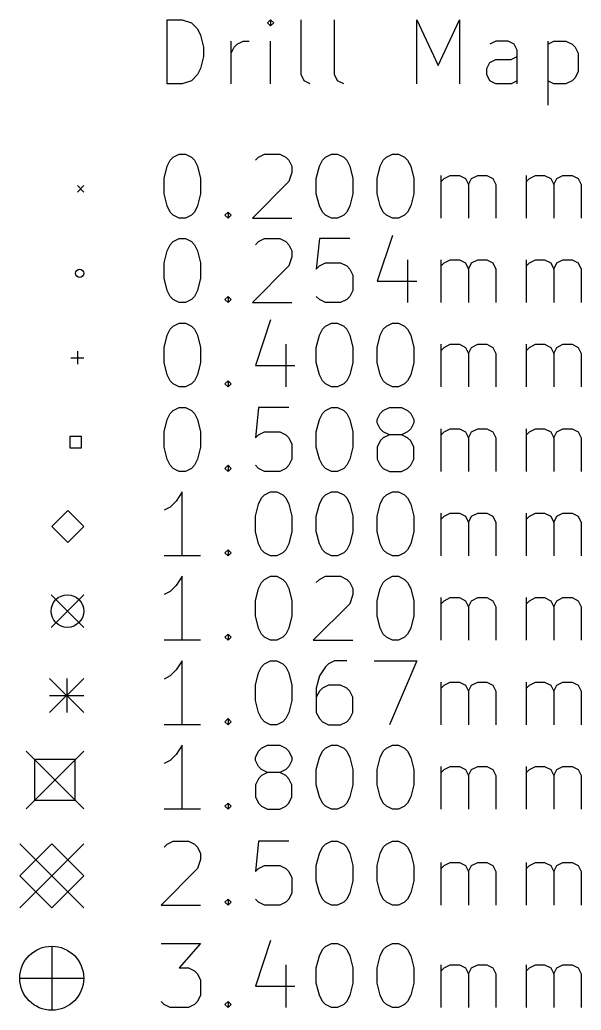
# Model space of a CAD drawing. Extents: x 2.28 to 5.04, y -6.29 to -2.72.
# Drawn here: x 2.281 to 2.973, y -6.265 to -5.046 of the extents above; entities that cross this region are included whole.
import ezdxf

# ---------------------------------------------------------------- set-up
doc = ezdxf.new("R2010")
doc.units = 0
doc.header["$MEASUREMENT"] = 0
doc.layers.add('BLACK', color=7, linetype='CONTINUOUS')

msp = doc.modelspace()

# ---------------------------------------------------------------- linework, layer by layer
at = {"layer": 'BLACK', "linetype": 'CONTINUOUS'}
for p, q in [((2.4629, -5.1246), (2.4629, -5.04586)), ((2.4629, -5.04586), (2.48165, -5.04586)), ((2.48165, -5.04586), (2.4929, -5.04961)), ((2.59039, -5.04586), (2.58664, -5.04961)), ((2.59414, -5.04961), (2.59039, -5.04586)), ((2.59039, -5.04586), (2.59039, -5.05336)), ((2.62788, -5.11335), (2.62788, -5.04586)), ((2.66913, -5.11335), (2.66913, -5.04586)), ((2.77037, -5.1246), (2.77037, -5.04586)), ((2.77037, -5.04586), (2.79661, -5.1021)), ((2.79661, -5.1021), (2.82286, -5.04586)), ((2.82286, -5.04586), (2.82286, -5.1246)), ((2.4929, -5.04961), (2.5004, -5.05711)), ((2.5004, -5.05711), (2.50415, -5.06461)), ((2.58664, -5.04961), (2.59039, -5.05336)), ((2.59039, -5.05336), (2.59414, -5.04961)), ((2.50415, -5.06461), (2.5079, -5.07961)), ((2.5079, -5.07961), (2.5079, -5.09085)), ((2.54164, -5.1246), (2.54164, -5.07211)), ((2.54164, -5.0871), (2.54539, -5.07961)), ((2.54539, -5.07961), (2.54914, -5.07586)), ((2.54914, -5.07586), (2.55664, -5.07211)), ((2.55664, -5.07211), (2.56414, -5.07211)), ((2.59039, -5.1246), (2.59039, -5.07211)), ((2.86785, -5.07211), (2.86035, -5.07586)), ((2.88285, -5.07211), (2.86785, -5.07211)), ((2.89035, -5.07586), (2.88285, -5.07211)), ((2.8941, -5.08336), (2.89035, -5.07586)), ((2.8941, -5.1246), (2.8941, -5.08336)), ((2.9316, -5.07211), (2.9316, -5.15085)), ((2.9316, -5.07586), (2.93909, -5.07211)), ((2.93909, -5.07211), (2.95409, -5.07211)), ((2.95409, -5.07211), (2.96159, -5.07586)), ((2.96159, -5.07586), (2.96534, -5.07961)), ((2.96534, -5.07961), (2.96909, -5.0871)), ((2.5079, -5.09085), (2.50415, -5.10585)), ((2.86035, -5.09835), (2.86785, -5.0946)), ((2.86785, -5.0946), (2.8866, -5.0946)), ((2.8866, -5.0946), (2.8941, -5.09085)), ((2.96909, -5.0871), (2.96909, -5.1096)), ((2.50415, -5.10585), (2.5004, -5.11335)), ((2.85661, -5.10585), (2.86035, -5.09835)), ((2.85661, -5.11335), (2.85661, -5.10585)), ((2.5004, -5.11335), (2.4929, -5.12085)), ((2.63163, -5.12085), (2.62788, -5.11335)), ((2.67288, -5.12085), (2.66913, -5.11335)), ((2.86035, -5.12085), (2.85661, -5.11335)), ((2.96534, -5.1171), (2.96159, -5.12085)), ((2.96909, -5.1096), (2.96534, -5.1171)), ((2.48165, -5.1246), (2.4629, -5.1246)), ((2.4929, -5.12085), (2.48165, -5.1246)), ((2.63913, -5.1246), (2.63163, -5.12085)), ((2.68038, -5.1246), (2.67288, -5.12085)), ((2.86785, -5.1246), (2.86035, -5.12085)), ((2.8866, -5.1246), (2.86785, -5.1246)), ((2.8941, -5.12085), (2.8866, -5.1246)), ((2.93909, -5.1246), (2.9316, -5.12085)), ((2.95409, -5.1246), (2.93909, -5.1246)), ((2.96159, -5.12085), (2.95409, -5.1246)), ((2.46665, -5.21871), (2.4704, -5.21496)), ((2.4704, -5.21496), (2.4779, -5.21121)), ((2.4779, -5.21121), (2.4854, -5.21121)), ((2.4854, -5.21121), (2.4929, -5.21496)), ((2.4929, -5.21496), (2.49665, -5.21871)), ((2.57164, -5.21871), (2.57539, -5.21496)), ((2.57539, -5.21496), (2.58289, -5.21121)), ((2.58289, -5.21121), (2.60164, -5.21121)), ((2.60164, -5.21121), (2.60914, -5.21496)), ((2.60914, -5.21496), (2.61289, -5.21871)), ((2.65413, -5.21871), (2.65788, -5.21496)), ((2.65788, -5.21496), (2.66538, -5.21121)), ((2.66538, -5.21121), (2.67288, -5.21121)), ((2.67288, -5.21121), (2.68038, -5.21496)), ((2.68038, -5.21496), (2.68413, -5.21871)), ((2.72912, -5.21871), (2.73287, -5.21496)), ((2.73287, -5.21496), (2.74037, -5.21121)), ((2.74037, -5.21121), (2.74787, -5.21121)), ((2.74787, -5.21121), (2.75537, -5.21496)), ((2.75537, -5.21496), (2.75912, -5.21871)), ((2.45915, -5.24121), (2.4629, -5.22621)), ((2.4629, -5.22621), (2.46665, -5.21871)), ((2.49665, -5.21871), (2.5004, -5.22621)), ((2.5004, -5.22621), (2.50415, -5.24121)), ((2.61289, -5.21871), (2.61664, -5.22621)), ((2.61664, -5.22621), (2.61664, -5.23371)), ((2.64663, -5.24121), (2.65038, -5.22621)), ((2.65038, -5.22621), (2.65413, -5.21871)), ((2.68413, -5.21871), (2.68788, -5.22621)), ((2.68788, -5.22621), (2.69163, -5.24121)), ((2.72162, -5.24121), (2.72537, -5.22621)), ((2.72537, -5.22621), (2.72912, -5.21871)), ((2.75912, -5.21871), (2.76287, -5.22621)), ((2.76287, -5.22621), (2.76662, -5.24121)), ((2.45915, -5.25996), (2.45915, -5.24121)), ((2.50415, -5.24121), (2.50415, -5.25996)), ((2.61664, -5.23371), (2.61289, -5.24496)), ((2.64663, -5.25996), (2.64663, -5.24121)), ((2.69163, -5.24121), (2.69163, -5.25996)), ((2.72162, -5.25996), (2.72162, -5.24121)), ((2.76662, -5.24121), (2.76662, -5.25996)), ((2.80036, -5.28995), (2.80036, -5.23746)), ((2.80036, -5.24496), (2.80411, -5.24121)), ((2.80411, -5.24121), (2.81161, -5.23746)), ((2.81161, -5.23746), (2.82286, -5.23746)), ((2.82286, -5.23746), (2.83036, -5.24121)), ((2.83036, -5.24121), (2.83411, -5.24871)), ((2.83411, -5.24871), (2.83786, -5.24121)), ((2.83786, -5.24121), (2.84536, -5.23746)), ((2.84536, -5.23746), (2.85661, -5.23746)), ((2.85661, -5.23746), (2.8641, -5.24121)), ((2.8641, -5.24121), (2.86785, -5.24871)), ((2.90535, -5.28995), (2.90535, -5.23746)), ((2.90535, -5.24496), (2.9091, -5.24121)), ((2.9091, -5.24121), (2.9166, -5.23746)), ((2.9166, -5.23746), (2.92785, -5.23746)), ((2.92785, -5.23746), (2.93535, -5.24121)), ((2.93535, -5.24121), (2.93909, -5.24871)), ((2.93909, -5.24871), (2.94284, -5.24121)), ((2.94284, -5.24121), (2.95034, -5.23746)), ((2.95034, -5.23746), (2.96159, -5.23746)), ((2.96159, -5.23746), (2.96909, -5.24121)), ((2.96909, -5.24121), (2.97284, -5.24871)), ((2.35236, -5.25), (2.36024, -5.25787)), ((2.36024, -5.25), (2.35236, -5.25787)), ((2.61289, -5.24496), (2.56789, -5.28995)), ((2.83411, -5.24871), (2.83411, -5.28995)), ((2.86785, -5.24871), (2.86785, -5.28995)), ((2.93909, -5.24871), (2.93909, -5.28995)), ((2.97284, -5.24871), (2.97284, -5.28995)), ((2.4629, -5.27496), (2.45915, -5.25996)), ((2.50415, -5.25996), (2.5004, -5.27496)), ((2.65038, -5.27496), (2.64663, -5.25996)), ((2.69163, -5.25996), (2.68788, -5.27496)), ((2.72537, -5.27496), (2.72162, -5.25996)), ((2.76662, -5.25996), (2.76287, -5.27496)), ((2.46665, -5.28246), (2.4629, -5.27496)), ((2.5004, -5.27496), (2.49665, -5.28246)), ((2.65413, -5.28246), (2.65038, -5.27496)), ((2.68788, -5.27496), (2.68413, -5.28246)), ((2.72912, -5.28246), (2.72537, -5.27496)), ((2.76287, -5.27496), (2.75912, -5.28246)), ((2.4704, -5.2862), (2.46665, -5.28246)), ((2.4779, -5.28995), (2.4704, -5.2862)), ((2.4854, -5.28995), (2.4779, -5.28995)), ((2.4929, -5.2862), (2.4854, -5.28995)), ((2.49665, -5.28246), (2.4929, -5.2862)), ((2.53415, -5.2862), (2.53789, -5.28246)), ((2.53789, -5.28995), (2.53415, -5.2862)), ((2.53789, -5.28246), (2.54164, -5.2862)), ((2.53789, -5.28246), (2.53789, -5.28995)), ((2.54164, -5.2862), (2.53789, -5.28995)), ((2.56789, -5.28995), (2.61664, -5.28995)), ((2.65788, -5.2862), (2.65413, -5.28246)), ((2.66538, -5.28995), (2.65788, -5.2862)), ((2.67288, -5.28995), (2.66538, -5.28995)), ((2.68038, -5.2862), (2.67288, -5.28995)), ((2.68413, -5.28246), (2.68038, -5.2862)), ((2.73287, -5.2862), (2.72912, -5.28246)), ((2.74037, -5.28995), (2.73287, -5.2862)), ((2.74787, -5.28995), (2.74037, -5.28995)), ((2.75537, -5.2862), (2.74787, -5.28995)), ((2.75912, -5.28246), (2.75537, -5.2862)), ((2.4704, -5.3189), (2.4779, -5.31515)), ((2.4779, -5.31515), (2.4854, -5.31515)), ((2.4854, -5.31515), (2.4929, -5.3189)), ((2.57539, -5.3189), (2.58289, -5.31515)), ((2.58289, -5.31515), (2.60164, -5.31515)), ((2.60164, -5.31515), (2.60914, -5.3189)), ((2.65038, -5.31515), (2.64663, -5.35265)), ((2.68788, -5.31515), (2.65038, -5.31515)), ((2.74037, -5.3114), (2.72162, -5.36764)), ((2.4629, -5.33015), (2.46665, -5.32265)), ((2.46665, -5.32265), (2.4704, -5.3189)), ((2.4929, -5.3189), (2.49665, -5.32265)), ((2.49665, -5.32265), (2.5004, -5.33015)), ((2.57164, -5.32265), (2.57539, -5.3189)), ((2.60914, -5.3189), (2.61289, -5.32265)), ((2.61289, -5.32265), (2.61664, -5.33015)), ((2.45915, -5.34515), (2.4629, -5.33015)), ((2.5004, -5.33015), (2.50415, -5.34515)), ((2.61664, -5.33765), (2.61289, -5.3489)), ((2.61664, -5.33015), (2.61664, -5.33765)), ((2.45915, -5.3639), (2.45915, -5.34515)), ((2.50415, -5.34515), (2.50415, -5.3639)), ((2.61289, -5.3489), (2.56789, -5.39389)), ((2.64663, -5.35265), (2.65038, -5.3489)), ((2.65038, -5.3489), (2.65788, -5.34515)), ((2.65788, -5.34515), (2.67663, -5.34515)), ((2.67663, -5.34515), (2.68413, -5.3489)), ((2.68413, -5.3489), (2.68788, -5.35265)), ((2.75912, -5.3414), (2.75912, -5.39389)), ((2.80036, -5.39389), (2.80036, -5.3414)), ((2.80036, -5.3489), (2.80411, -5.34515)), ((2.80411, -5.34515), (2.81161, -5.3414)), ((2.81161, -5.3414), (2.82286, -5.3414)), ((2.82286, -5.3414), (2.83036, -5.34515)), ((2.83036, -5.34515), (2.83411, -5.35265)), ((2.83411, -5.35265), (2.83786, -5.34515)), ((2.83786, -5.34515), (2.84536, -5.3414)), ((2.84536, -5.3414), (2.85661, -5.3414)), ((2.85661, -5.3414), (2.8641, -5.34515)), ((2.8641, -5.34515), (2.86785, -5.35265)), ((2.90535, -5.39389), (2.90535, -5.3414)), ((2.90535, -5.3489), (2.9091, -5.34515)), ((2.9091, -5.34515), (2.9166, -5.3414)), ((2.9166, -5.3414), (2.92785, -5.3414)), ((2.92785, -5.3414), (2.93535, -5.34515)), ((2.93535, -5.34515), (2.93909, -5.35265)), ((2.93909, -5.35265), (2.94284, -5.34515)), ((2.94284, -5.34515), (2.95034, -5.3414)), ((2.95034, -5.3414), (2.96159, -5.3414)), ((2.96159, -5.3414), (2.96909, -5.34515)), ((2.96909, -5.34515), (2.97284, -5.35265)), ((2.4629, -5.37889), (2.45915, -5.3639)), ((2.50415, -5.3639), (2.5004, -5.37889)), ((2.68788, -5.35265), (2.69163, -5.36015)), ((2.69163, -5.36015), (2.69163, -5.37889)), ((2.83411, -5.35265), (2.83411, -5.39389)), ((2.86785, -5.35265), (2.86785, -5.39389)), ((2.93909, -5.35265), (2.93909, -5.39389)), ((2.97284, -5.35265), (2.97284, -5.39389)), ((2.72162, -5.36764), (2.77037, -5.36764)), ((2.46665, -5.38639), (2.4629, -5.37889)), ((2.4704, -5.39014), (2.46665, -5.38639)), ((2.49665, -5.38639), (2.4929, -5.39014)), ((2.5004, -5.37889), (2.49665, -5.38639)), ((2.53415, -5.39014), (2.53789, -5.38639)), ((2.53789, -5.38639), (2.54164, -5.39014)), ((2.53789, -5.38639), (2.53789, -5.39389)), ((2.65038, -5.39014), (2.64663, -5.38639)), ((2.68788, -5.38639), (2.68413, -5.39014)), ((2.69163, -5.37889), (2.68788, -5.38639)), ((2.4779, -5.39389), (2.4704, -5.39014)), ((2.4854, -5.39389), (2.4779, -5.39389)), ((2.4929, -5.39014), (2.4854, -5.39389)), ((2.53789, -5.39389), (2.53415, -5.39014)), ((2.54164, -5.39014), (2.53789, -5.39389)), ((2.56789, -5.39389), (2.61664, -5.39389)), ((2.65788, -5.39389), (2.65038, -5.39014)), ((2.67663, -5.39389), (2.65788, -5.39389)), ((2.68413, -5.39014), (2.67663, -5.39389)), ((2.46665, -5.42659), (2.4704, -5.42284)), ((2.4704, -5.42284), (2.4779, -5.41909)), ((2.4779, -5.41909), (2.4854, -5.41909)), ((2.4854, -5.41909), (2.4929, -5.42284)), ((2.4929, -5.42284), (2.49665, -5.42659)), ((2.59039, -5.41534), (2.57164, -5.47158)), ((2.65413, -5.42659), (2.65788, -5.42284)), ((2.65788, -5.42284), (2.66538, -5.41909)), ((2.66538, -5.41909), (2.67288, -5.41909)), ((2.67288, -5.41909), (2.68038, -5.42284)), ((2.68038, -5.42284), (2.68413, -5.42659)), ((2.72912, -5.42659), (2.73287, -5.42284)), ((2.73287, -5.42284), (2.74037, -5.41909)), ((2.74037, -5.41909), (2.74787, -5.41909)), ((2.74787, -5.41909), (2.75537, -5.42284)), ((2.75537, -5.42284), (2.75912, -5.42659)), ((2.45915, -5.44908), (2.4629, -5.43409)), ((2.4629, -5.43409), (2.46665, -5.42659)), ((2.49665, -5.42659), (2.5004, -5.43409)), ((2.5004, -5.43409), (2.50415, -5.44908)), ((2.64663, -5.44908), (2.65038, -5.43409)), ((2.65038, -5.43409), (2.65413, -5.42659)), ((2.68413, -5.42659), (2.68788, -5.43409)), ((2.68788, -5.43409), (2.69163, -5.44908)), ((2.72162, -5.44908), (2.72537, -5.43409)), ((2.72537, -5.43409), (2.72912, -5.42659)), ((2.75912, -5.42659), (2.76287, -5.43409)), ((2.76287, -5.43409), (2.76662, -5.44908)), ((2.45915, -5.46783), (2.45915, -5.44908)), ((2.50415, -5.44908), (2.50415, -5.46783)), ((2.60914, -5.44533), (2.60914, -5.49783)), ((2.64663, -5.46783), (2.64663, -5.44908)), ((2.69163, -5.44908), (2.69163, -5.46783)), ((2.72162, -5.46783), (2.72162, -5.44908)), ((2.76662, -5.44908), (2.76662, -5.46783)), ((2.80036, -5.49783), (2.80036, -5.44533)), ((2.80036, -5.45283), (2.80411, -5.44908)), ((2.80411, -5.44908), (2.81161, -5.44533)), ((2.81161, -5.44533), (2.82286, -5.44533)), ((2.82286, -5.44533), (2.83036, -5.44908)), ((2.83036, -5.44908), (2.83411, -5.45658)), ((2.83411, -5.45658), (2.83786, -5.44908)), ((2.83786, -5.44908), (2.84536, -5.44533)), ((2.84536, -5.44533), (2.85661, -5.44533)), ((2.85661, -5.44533), (2.8641, -5.44908)), ((2.8641, -5.44908), (2.86785, -5.45658)), ((2.90535, -5.49783), (2.90535, -5.44533)), ((2.90535, -5.45283), (2.9091, -5.44908)), ((2.9091, -5.44908), (2.9166, -5.44533)), ((2.9166, -5.44533), (2.92785, -5.44533)), ((2.92785, -5.44533), (2.93535, -5.44908)), ((2.93535, -5.44908), (2.93909, -5.45658)), ((2.93909, -5.45658), (2.94284, -5.44908)), ((2.94284, -5.44908), (2.95034, -5.44533)), ((2.95034, -5.44533), (2.96159, -5.44533)), ((2.96159, -5.44533), (2.96909, -5.44908)), ((2.96909, -5.44908), (2.97284, -5.45658)), ((2.35236, -5.45394), (2.35236, -5.46969)), ((2.83411, -5.45658), (2.83411, -5.49783)), ((2.86785, -5.45658), (2.86785, -5.49783)), ((2.93909, -5.45658), (2.93909, -5.49783)), ((2.97284, -5.45658), (2.97284, -5.49783)), ((2.34449, -5.46181), (2.36024, -5.46181)), ((2.4629, -5.48283), (2.45915, -5.46783)), ((2.50415, -5.46783), (2.5004, -5.48283)), ((2.57164, -5.47158), (2.62038, -5.47158)), ((2.65038, -5.48283), (2.64663, -5.46783)), ((2.69163, -5.46783), (2.68788, -5.48283)), ((2.72537, -5.48283), (2.72162, -5.46783)), ((2.76662, -5.46783), (2.76287, -5.48283)), ((2.46665, -5.49033), (2.4629, -5.48283)), ((2.5004, -5.48283), (2.49665, -5.49033)), ((2.65413, -5.49033), (2.65038, -5.48283)), ((2.68788, -5.48283), (2.68413, -5.49033)), ((2.72912, -5.49033), (2.72537, -5.48283)), ((2.76287, -5.48283), (2.75912, -5.49033)), ((2.4704, -5.49408), (2.46665, -5.49033)), ((2.4779, -5.49783), (2.4704, -5.49408)), ((2.4854, -5.49783), (2.4779, -5.49783)), ((2.4929, -5.49408), (2.4854, -5.49783)), ((2.49665, -5.49033), (2.4929, -5.49408)), ((2.53415, -5.49408), (2.53789, -5.49033)), ((2.53789, -5.49783), (2.53415, -5.49408)), ((2.53789, -5.49033), (2.54164, -5.49408)), ((2.53789, -5.49033), (2.53789, -5.49783)), ((2.54164, -5.49408), (2.53789, -5.49783)), ((2.65788, -5.49408), (2.65413, -5.49033)), ((2.66538, -5.49783), (2.65788, -5.49408)), ((2.67288, -5.49783), (2.66538, -5.49783)), ((2.68038, -5.49408), (2.67288, -5.49783)), ((2.68413, -5.49033), (2.68038, -5.49408)), ((2.73287, -5.49408), (2.72912, -5.49033)), ((2.74037, -5.49783), (2.73287, -5.49408)), ((2.74787, -5.49783), (2.74037, -5.49783)), ((2.75537, -5.49408), (2.74787, -5.49783)), ((2.75912, -5.49033), (2.75537, -5.49408)), ((2.4629, -5.53802), (2.46665, -5.53052)), ((2.46665, -5.53052), (2.4704, -5.52677)), ((2.4704, -5.52677), (2.4779, -5.52303)), ((2.4779, -5.52303), (2.4854, -5.52303)), ((2.4854, -5.52303), (2.4929, -5.52677)), ((2.4929, -5.52677), (2.49665, -5.53052)), ((2.49665, -5.53052), (2.5004, -5.53802)), ((2.57539, -5.52303), (2.57164, -5.56052)), ((2.61289, -5.52303), (2.57539, -5.52303)), ((2.65038, -5.53802), (2.65413, -5.53052)), ((2.65413, -5.53052), (2.65788, -5.52677)), ((2.65788, -5.52677), (2.66538, -5.52303)), ((2.66538, -5.52303), (2.67288, -5.52303)), ((2.67288, -5.52303), (2.68038, -5.52677)), ((2.68038, -5.52677), (2.68413, -5.53052)), ((2.68413, -5.53052), (2.68788, -5.53802)), ((2.72162, -5.53802), (2.72537, -5.53052)), ((2.72537, -5.53052), (2.72912, -5.52677)), ((2.72912, -5.52677), (2.73662, -5.52303)), ((2.73662, -5.52303), (2.75162, -5.52303)), ((2.75162, -5.52303), (2.75912, -5.52677)), ((2.75912, -5.52677), (2.76287, -5.53052)), ((2.76287, -5.53052), (2.76662, -5.53802)), ((2.45915, -5.55302), (2.4629, -5.53802)), ((2.5004, -5.53802), (2.50415, -5.55302)), ((2.64663, -5.55302), (2.65038, -5.53802)), ((2.68788, -5.53802), (2.69163, -5.55302)), ((2.72162, -5.54177), (2.72162, -5.53802)), ((2.72537, -5.54927), (2.72162, -5.54177)), ((2.76662, -5.54177), (2.76287, -5.54927)), ((2.76662, -5.53802), (2.76662, -5.54177)), ((2.35731, -5.55868), (2.34317, -5.55868)), ((2.34317, -5.55868), (2.34317, -5.57282)), ((2.35731, -5.57282), (2.35731, -5.55868)), ((2.45915, -5.57177), (2.45915, -5.55302)), ((2.50415, -5.55302), (2.50415, -5.57177)), ((2.57164, -5.56052), (2.57539, -5.55677)), ((2.57539, -5.55677), (2.58289, -5.55302)), ((2.58289, -5.55302), (2.60164, -5.55302)), ((2.60164, -5.55302), (2.60914, -5.55677)), ((2.60914, -5.55677), (2.61289, -5.56052)), ((2.64663, -5.57177), (2.64663, -5.55302)), ((2.69163, -5.55302), (2.69163, -5.57177)), ((2.72912, -5.55302), (2.72537, -5.54927)), ((2.73662, -5.55677), (2.72912, -5.55302)), ((2.73662, -5.55677), (2.72912, -5.56052)), ((2.75162, -5.55677), (2.73662, -5.55677)), ((2.75912, -5.55302), (2.75162, -5.55677)), ((2.75912, -5.56052), (2.75162, -5.55677)), ((2.76287, -5.54927), (2.75912, -5.55302)), ((2.80036, -5.60177), (2.80036, -5.54927)), ((2.80036, -5.55677), (2.80411, -5.55302)), ((2.80411, -5.55302), (2.81161, -5.54927)), ((2.81161, -5.54927), (2.82286, -5.54927)), ((2.82286, -5.54927), (2.83036, -5.55302)), ((2.83036, -5.55302), (2.83411, -5.56052)), ((2.83411, -5.56052), (2.83786, -5.55302)), ((2.83786, -5.55302), (2.84536, -5.54927)), ((2.84536, -5.54927), (2.85661, -5.54927)), ((2.85661, -5.54927), (2.8641, -5.55302)), ((2.8641, -5.55302), (2.86785, -5.56052)), ((2.90535, -5.60177), (2.90535, -5.54927)), ((2.90535, -5.55677), (2.9091, -5.55302)), ((2.9091, -5.55302), (2.9166, -5.54927)), ((2.9166, -5.54927), (2.92785, -5.54927)), ((2.92785, -5.54927), (2.93535, -5.55302)), ((2.93535, -5.55302), (2.93909, -5.56052)), ((2.93909, -5.56052), (2.94284, -5.55302)), ((2.94284, -5.55302), (2.95034, -5.54927)), ((2.95034, -5.54927), (2.96159, -5.54927)), ((2.96159, -5.54927), (2.96909, -5.55302)), ((2.96909, -5.55302), (2.97284, -5.56052)), ((2.61289, -5.56052), (2.61664, -5.56802)), ((2.61664, -5.56802), (2.61664, -5.58677)), ((2.72537, -5.56427), (2.72162, -5.57177)), ((2.72912, -5.56052), (2.72537, -5.56427)), ((2.76287, -5.56427), (2.75912, -5.56052)), ((2.76662, -5.57177), (2.76287, -5.56427)), ((2.83411, -5.56052), (2.83411, -5.60177)), ((2.86785, -5.56052), (2.86785, -5.60177)), ((2.93909, -5.56052), (2.93909, -5.60177)), ((2.97284, -5.56052), (2.97284, -5.60177)), ((2.34317, -5.57282), (2.35731, -5.57282)), ((2.4629, -5.58677), (2.45915, -5.57177)), ((2.50415, -5.57177), (2.5004, -5.58677)), ((2.65038, -5.58677), (2.64663, -5.57177)), ((2.69163, -5.57177), (2.68788, -5.58677)), ((2.72162, -5.57177), (2.72162, -5.58677)), ((2.76662, -5.58677), (2.76662, -5.57177)), ((2.46665, -5.59427), (2.4629, -5.58677)), ((2.4704, -5.59802), (2.46665, -5.59427)), ((2.49665, -5.59427), (2.4929, -5.59802)), ((2.5004, -5.58677), (2.49665, -5.59427)), ((2.53415, -5.59802), (2.53789, -5.59427)), ((2.53789, -5.59427), (2.54164, -5.59802)), ((2.53789, -5.59427), (2.53789, -5.60177)), ((2.57539, -5.59802), (2.57164, -5.59427)), ((2.61289, -5.59427), (2.60914, -5.59802)), ((2.61664, -5.58677), (2.61289, -5.59427)), ((2.65413, -5.59427), (2.65038, -5.58677)), ((2.65788, -5.59802), (2.65413, -5.59427)), ((2.68413, -5.59427), (2.68038, -5.59802)), ((2.68788, -5.58677), (2.68413, -5.59427)), ((2.72162, -5.58677), (2.72537, -5.59427)), ((2.72537, -5.59427), (2.72912, -5.59802)), ((2.75912, -5.59802), (2.76287, -5.59427)), ((2.76287, -5.59427), (2.76662, -5.58677)), ((2.4779, -5.60177), (2.4704, -5.59802)), ((2.4854, -5.60177), (2.4779, -5.60177)), ((2.4929, -5.59802), (2.4854, -5.60177)), ((2.53789, -5.60177), (2.53415, -5.59802)), ((2.54164, -5.59802), (2.53789, -5.60177)), ((2.58289, -5.60177), (2.57539, -5.59802)), ((2.60164, -5.60177), (2.58289, -5.60177)), ((2.60914, -5.59802), (2.60164, -5.60177)), ((2.66538, -5.60177), (2.65788, -5.59802)), ((2.67288, -5.60177), (2.66538, -5.60177)), ((2.68038, -5.59802), (2.67288, -5.60177)), ((2.72912, -5.59802), (2.73662, -5.60177)), ((2.73662, -5.60177), (2.75162, -5.60177)), ((2.75162, -5.60177), (2.75912, -5.59802)), ((2.48165, -5.62696), (2.47415, -5.63821)), ((2.48165, -5.7057), (2.48165, -5.62696)), ((2.57914, -5.63446), (2.58289, -5.63071)), ((2.58289, -5.63071), (2.59039, -5.62696)), ((2.59039, -5.62696), (2.59789, -5.62696)), ((2.59789, -5.62696), (2.60539, -5.63071)), ((2.60539, -5.63071), (2.60914, -5.63446)), ((2.65413, -5.63446), (2.65788, -5.63071)), ((2.65788, -5.63071), (2.66538, -5.62696)), ((2.66538, -5.62696), (2.67288, -5.62696)), ((2.67288, -5.62696), (2.68038, -5.63071)), ((2.68038, -5.63071), (2.68413, -5.63446)), ((2.72912, -5.63446), (2.73287, -5.63071)), ((2.73287, -5.63071), (2.74037, -5.62696)), ((2.74037, -5.62696), (2.74787, -5.62696)), ((2.74787, -5.62696), (2.75537, -5.63071)), ((2.75537, -5.63071), (2.75912, -5.63446)), ((2.47415, -5.63821), (2.46665, -5.64571)), ((2.57164, -5.65696), (2.57539, -5.64196)), ((2.57539, -5.64196), (2.57914, -5.63446)), ((2.60914, -5.63446), (2.61289, -5.64196)), ((2.61289, -5.64196), (2.61664, -5.65696)), ((2.64663, -5.65696), (2.65038, -5.64196)), ((2.65038, -5.64196), (2.65413, -5.63446)), ((2.68413, -5.63446), (2.68788, -5.64196)), ((2.68788, -5.64196), (2.69163, -5.65696)), ((2.72162, -5.65696), (2.72537, -5.64196)), ((2.72537, -5.64196), (2.72912, -5.63446)), ((2.75912, -5.63446), (2.76287, -5.64196)), ((2.76287, -5.64196), (2.76662, -5.65696)), ((2.34055, -5.65), (2.32087, -5.66969)), ((2.36024, -5.66969), (2.34055, -5.65)), ((2.46665, -5.64571), (2.45915, -5.64946)), ((2.80036, -5.7057), (2.80036, -5.65321)), ((2.80411, -5.65696), (2.81161, -5.65321)), ((2.81161, -5.65321), (2.82286, -5.65321)), ((2.82286, -5.65321), (2.83036, -5.65696)), ((2.83786, -5.65696), (2.84536, -5.65321)), ((2.84536, -5.65321), (2.85661, -5.65321)), ((2.85661, -5.65321), (2.8641, -5.65696)), ((2.90535, -5.7057), (2.90535, -5.65321)), ((2.9091, -5.65696), (2.9166, -5.65321)), ((2.9166, -5.65321), (2.92785, -5.65321)), ((2.92785, -5.65321), (2.93535, -5.65696)), ((2.94284, -5.65696), (2.95034, -5.65321)), ((2.95034, -5.65321), (2.96159, -5.65321)), ((2.96159, -5.65321), (2.96909, -5.65696)), ((2.57164, -5.67571), (2.57164, -5.65696)), ((2.61664, -5.65696), (2.61664, -5.67571)), ((2.64663, -5.67571), (2.64663, -5.65696)), ((2.69163, -5.65696), (2.69163, -5.67571)), ((2.72162, -5.67571), (2.72162, -5.65696)), ((2.76662, -5.65696), (2.76662, -5.67571)), ((2.80036, -5.66071), (2.80411, -5.65696)), ((2.83036, -5.65696), (2.83411, -5.66446)), ((2.83411, -5.66446), (2.83786, -5.65696)), ((2.83411, -5.66446), (2.83411, -5.7057)), ((2.8641, -5.65696), (2.86785, -5.66446)), ((2.86785, -5.66446), (2.86785, -5.7057)), ((2.90535, -5.66071), (2.9091, -5.65696)), ((2.93535, -5.65696), (2.93909, -5.66446)), ((2.93909, -5.66446), (2.94284, -5.65696)), ((2.93909, -5.66446), (2.93909, -5.7057)), ((2.96909, -5.65696), (2.97284, -5.66446)), ((2.97284, -5.66446), (2.97284, -5.7057)), ((2.32087, -5.66969), (2.34055, -5.68937)), ((2.34055, -5.68937), (2.36024, -5.66969)), ((2.57539, -5.6907), (2.57164, -5.67571)), ((2.61664, -5.67571), (2.61289, -5.6907)), ((2.65038, -5.6907), (2.64663, -5.67571)), ((2.69163, -5.67571), (2.68788, -5.6907)), ((2.72537, -5.6907), (2.72162, -5.67571)), ((2.76662, -5.67571), (2.76287, -5.6907)), ((2.57914, -5.6982), (2.57539, -5.6907)), ((2.61289, -5.6907), (2.60914, -5.6982)), ((2.65413, -5.6982), (2.65038, -5.6907)), ((2.68788, -5.6907), (2.68413, -5.6982)), ((2.72912, -5.6982), (2.72537, -5.6907)), ((2.76287, -5.6907), (2.75912, -5.6982)), ((2.53415, -5.70195), (2.53789, -5.6982)), ((2.53789, -5.7057), (2.53415, -5.70195)), ((2.53789, -5.6982), (2.54164, -5.70195)), ((2.53789, -5.6982), (2.53789, -5.7057)), ((2.54164, -5.70195), (2.53789, -5.7057)), ((2.58289, -5.70195), (2.57914, -5.6982)), ((2.59039, -5.7057), (2.58289, -5.70195)), ((2.60539, -5.70195), (2.59789, -5.7057)), ((2.60914, -5.6982), (2.60539, -5.70195)), ((2.65788, -5.70195), (2.65413, -5.6982)), ((2.66538, -5.7057), (2.65788, -5.70195)), ((2.68038, -5.70195), (2.67288, -5.7057)), ((2.68413, -5.6982), (2.68038, -5.70195)), ((2.73287, -5.70195), (2.72912, -5.6982)), ((2.74037, -5.7057), (2.73287, -5.70195)), ((2.75537, -5.70195), (2.74787, -5.7057)), ((2.75912, -5.6982), (2.75537, -5.70195)), ((2.50415, -5.7057), (2.45915, -5.7057)), ((2.59789, -5.7057), (2.59039, -5.7057)), ((2.67288, -5.7057), (2.66538, -5.7057)), ((2.74787, -5.7057), (2.74037, -5.7057)), ((2.48165, -5.7309), (2.47415, -5.74215)), ((2.48165, -5.80964), (2.48165, -5.7309)), ((2.57539, -5.7459), (2.57914, -5.7384)), ((2.57914, -5.7384), (2.58289, -5.73465)), ((2.58289, -5.73465), (2.59039, -5.7309)), ((2.59039, -5.7309), (2.59789, -5.7309)), ((2.59789, -5.7309), (2.60539, -5.73465)), ((2.60539, -5.73465), (2.60914, -5.7384)), ((2.60914, -5.7384), (2.61289, -5.7459)), ((2.64663, -5.7384), (2.65038, -5.73465)), ((2.65038, -5.73465), (2.65788, -5.7309)), ((2.65788, -5.7309), (2.67663, -5.7309)), ((2.67663, -5.7309), (2.68413, -5.73465)), ((2.68413, -5.73465), (2.68788, -5.7384)), ((2.68788, -5.7384), (2.69163, -5.7459)), ((2.72537, -5.7459), (2.72912, -5.7384)), ((2.72912, -5.7384), (2.73287, -5.73465)), ((2.73287, -5.73465), (2.74037, -5.7309)), ((2.74037, -5.7309), (2.74787, -5.7309)), ((2.74787, -5.7309), (2.75537, -5.73465)), ((2.75537, -5.73465), (2.75912, -5.7384)), ((2.75912, -5.7384), (2.76287, -5.7459)), ((2.32008, -5.75354), (2.36024, -5.7937)), ((2.36024, -5.75354), (2.32008, -5.7937)), ((2.46665, -5.74965), (2.45915, -5.7534)), ((2.47415, -5.74215), (2.46665, -5.74965)), ((2.57164, -5.7609), (2.57539, -5.7459)), ((2.61289, -5.7459), (2.61664, -5.7609)), ((2.69163, -5.7534), (2.68788, -5.76464)), ((2.69163, -5.7459), (2.69163, -5.7534)), ((2.72162, -5.7609), (2.72537, -5.7459)), ((2.76287, -5.7459), (2.76662, -5.7609)), ((2.57164, -5.77964), (2.57164, -5.7609)), ((2.61664, -5.7609), (2.61664, -5.77964)), ((2.68788, -5.76464), (2.64288, -5.80964)), ((2.72162, -5.77964), (2.72162, -5.7609)), ((2.76662, -5.7609), (2.76662, -5.77964)), ((2.80036, -5.80964), (2.80036, -5.75715)), ((2.80036, -5.76464), (2.80411, -5.7609)), ((2.80411, -5.7609), (2.81161, -5.75715)), ((2.81161, -5.75715), (2.82286, -5.75715)), ((2.82286, -5.75715), (2.83036, -5.7609)), ((2.83036, -5.7609), (2.83411, -5.76839)), ((2.83411, -5.76839), (2.83786, -5.7609)), ((2.83786, -5.7609), (2.84536, -5.75715)), ((2.84536, -5.75715), (2.85661, -5.75715)), ((2.85661, -5.75715), (2.8641, -5.7609)), ((2.8641, -5.7609), (2.86785, -5.76839)), ((2.90535, -5.80964), (2.90535, -5.75715)), ((2.90535, -5.76464), (2.9091, -5.7609)), ((2.9091, -5.7609), (2.9166, -5.75715)), ((2.9166, -5.75715), (2.92785, -5.75715)), ((2.92785, -5.75715), (2.93535, -5.7609)), ((2.93535, -5.7609), (2.93909, -5.76839)), ((2.93909, -5.76839), (2.94284, -5.7609)), ((2.94284, -5.7609), (2.95034, -5.75715)), ((2.95034, -5.75715), (2.96159, -5.75715)), ((2.96159, -5.75715), (2.96909, -5.7609)), ((2.96909, -5.7609), (2.97284, -5.76839)), ((2.83411, -5.76839), (2.83411, -5.80964)), ((2.86785, -5.76839), (2.86785, -5.80964)), ((2.93909, -5.76839), (2.93909, -5.80964)), ((2.97284, -5.76839), (2.97284, -5.80964)), ((2.57539, -5.79464), (2.57164, -5.77964)), ((2.61664, -5.77964), (2.61289, -5.79464)), ((2.72537, -5.79464), (2.72162, -5.77964)), ((2.76662, -5.77964), (2.76287, -5.79464)), ((2.53415, -5.80589), (2.53789, -5.80214)), ((2.53789, -5.80214), (2.54164, -5.80589)), ((2.53789, -5.80214), (2.53789, -5.80964)), ((2.57914, -5.80214), (2.57539, -5.79464)), ((2.58289, -5.80589), (2.57914, -5.80214)), ((2.60914, -5.80214), (2.60539, -5.80589)), ((2.61289, -5.79464), (2.60914, -5.80214)), ((2.72912, -5.80214), (2.72537, -5.79464)), ((2.73287, -5.80589), (2.72912, -5.80214)), ((2.75912, -5.80214), (2.75537, -5.80589)), ((2.76287, -5.79464), (2.75912, -5.80214)), ((2.50415, -5.80964), (2.45915, -5.80964)), ((2.53789, -5.80964), (2.53415, -5.80589)), ((2.54164, -5.80589), (2.53789, -5.80964)), ((2.59039, -5.80964), (2.58289, -5.80589)), ((2.59789, -5.80964), (2.59039, -5.80964)), ((2.60539, -5.80589), (2.59789, -5.80964)), ((2.64288, -5.80964), (2.69163, -5.80964)), ((2.74037, -5.80964), (2.73287, -5.80589)), ((2.74787, -5.80964), (2.74037, -5.80964)), ((2.75537, -5.80589), (2.74787, -5.80964)), ((2.48165, -5.83484), (2.47415, -5.84608)), ((2.48165, -5.91358), (2.48165, -5.83484)), ((2.57914, -5.84234), (2.58289, -5.83859)), ((2.58289, -5.83859), (2.59039, -5.83484)), ((2.59039, -5.83484), (2.59789, -5.83484)), ((2.59789, -5.83484), (2.60539, -5.83859)), ((2.60539, -5.83859), (2.60914, -5.84234)), ((2.66163, -5.83859), (2.65788, -5.84234)), ((2.66913, -5.83484), (2.66163, -5.83859)), ((2.68413, -5.83484), (2.66913, -5.83484)), ((2.71787, -5.83484), (2.77037, -5.83484)), ((2.77037, -5.83484), (2.73662, -5.91358)), ((2.47415, -5.84608), (2.46665, -5.85358)), ((2.57164, -5.86483), (2.57539, -5.84983)), ((2.57539, -5.84983), (2.57914, -5.84234)), ((2.60914, -5.84234), (2.61289, -5.84983)), ((2.61289, -5.84983), (2.61664, -5.86483)), ((2.65788, -5.84234), (2.65038, -5.85358)), ((2.31824, -5.85656), (2.36024, -5.89856)), ((2.36024, -5.85656), (2.31824, -5.89856)), ((2.33924, -5.85656), (2.33924, -5.89856)), ((2.46665, -5.85358), (2.45915, -5.85733)), ((2.65038, -5.85358), (2.64663, -5.86858)), ((2.80036, -5.91358), (2.80036, -5.86108)), ((2.80411, -5.86483), (2.81161, -5.86108)), ((2.81161, -5.86108), (2.82286, -5.86108)), ((2.82286, -5.86108), (2.83036, -5.86483)), ((2.83786, -5.86483), (2.84536, -5.86108)), ((2.84536, -5.86108), (2.85661, -5.86108)), ((2.85661, -5.86108), (2.8641, -5.86483)), ((2.90535, -5.91358), (2.90535, -5.86108)), ((2.9091, -5.86483), (2.9166, -5.86108)), ((2.9166, -5.86108), (2.92785, -5.86108)), ((2.92785, -5.86108), (2.93535, -5.86483)), ((2.94284, -5.86483), (2.95034, -5.86108)), ((2.95034, -5.86108), (2.96159, -5.86108)), ((2.96159, -5.86108), (2.96909, -5.86483)), ((2.57164, -5.88358), (2.57164, -5.86483)), ((2.61664, -5.86483), (2.61664, -5.88358)), ((2.64663, -5.86858), (2.64663, -5.89858)), ((2.65038, -5.87233), (2.64663, -5.87983)), ((2.65413, -5.86858), (2.65038, -5.87233)), ((2.66163, -5.86483), (2.65413, -5.86858)), ((2.67663, -5.86483), (2.66163, -5.86483)), ((2.68413, -5.86858), (2.67663, -5.86483)), ((2.68788, -5.87233), (2.68413, -5.86858)), ((2.69163, -5.87983), (2.68788, -5.87233)), ((2.80036, -5.86858), (2.80411, -5.86483)), ((2.83036, -5.86483), (2.83411, -5.87233)), ((2.83411, -5.87233), (2.83786, -5.86483)), ((2.83411, -5.87233), (2.83411, -5.91358)), ((2.8641, -5.86483), (2.86785, -5.87233)), ((2.86785, -5.87233), (2.86785, -5.91358)), ((2.90535, -5.86858), (2.9091, -5.86483)), ((2.93535, -5.86483), (2.93909, -5.87233)), ((2.93909, -5.87233), (2.94284, -5.86483)), ((2.93909, -5.87233), (2.93909, -5.91358)), ((2.96909, -5.86483), (2.97284, -5.87233)), ((2.97284, -5.87233), (2.97284, -5.91358)), ((2.31824, -5.87756), (2.36024, -5.87756)), ((2.57539, -5.89858), (2.57164, -5.88358)), ((2.61664, -5.88358), (2.61289, -5.89858)), ((2.69163, -5.89858), (2.69163, -5.87983)), ((2.57914, -5.90608), (2.57539, -5.89858)), ((2.61289, -5.89858), (2.60914, -5.90608)), ((2.64663, -5.89858), (2.65038, -5.90608)), ((2.68788, -5.90608), (2.69163, -5.89858)), ((2.53415, -5.90983), (2.53789, -5.90608)), ((2.53789, -5.91358), (2.53415, -5.90983)), ((2.53789, -5.90608), (2.54164, -5.90983)), ((2.53789, -5.90608), (2.53789, -5.91358)), ((2.54164, -5.90983), (2.53789, -5.91358)), ((2.58289, -5.90983), (2.57914, -5.90608)), ((2.59039, -5.91358), (2.58289, -5.90983)), ((2.60539, -5.90983), (2.59789, -5.91358)), ((2.60914, -5.90608), (2.60539, -5.90983)), ((2.65038, -5.90608), (2.65413, -5.90983)), ((2.65413, -5.90983), (2.66163, -5.91358)), ((2.67663, -5.91358), (2.68413, -5.90983)), ((2.68413, -5.90983), (2.68788, -5.90608)), ((2.50415, -5.91358), (2.45915, -5.91358)), ((2.59789, -5.91358), (2.59039, -5.91358)), ((2.66163, -5.91358), (2.67663, -5.91358)), ((2.28937, -5.94606), (2.36024, -6.01693)), ((2.36024, -5.94606), (2.28937, -6.01693)), ((2.48165, -5.93877), (2.47415, -5.95002)), ((2.48165, -6.01751), (2.48165, -5.93877)), ((2.57164, -5.95377), (2.57539, -5.94627)), ((2.57539, -5.94627), (2.57914, -5.94252)), ((2.57914, -5.94252), (2.58664, -5.93877)), ((2.58664, -5.93877), (2.60164, -5.93877)), ((2.60164, -5.93877), (2.60914, -5.94252)), ((2.60914, -5.94252), (2.61289, -5.94627)), ((2.61289, -5.94627), (2.61664, -5.95377)), ((2.65038, -5.95377), (2.65413, -5.94627)), ((2.65413, -5.94627), (2.65788, -5.94252)), ((2.65788, -5.94252), (2.66538, -5.93877)), ((2.66538, -5.93877), (2.67288, -5.93877)), ((2.67288, -5.93877), (2.68038, -5.94252)), ((2.68038, -5.94252), (2.68413, -5.94627)), ((2.68413, -5.94627), (2.68788, -5.95377)), ((2.72537, -5.95377), (2.72912, -5.94627)), ((2.72912, -5.94627), (2.73287, -5.94252)), ((2.73287, -5.94252), (2.74037, -5.93877)), ((2.74037, -5.93877), (2.74787, -5.93877)), ((2.74787, -5.93877), (2.75537, -5.94252)), ((2.75537, -5.94252), (2.75912, -5.94627)), ((2.75912, -5.94627), (2.76287, -5.95377)), ((2.34986, -5.95644), (2.29975, -5.95644)), ((2.29975, -5.95644), (2.29975, -6.00655)), ((2.34986, -6.00655), (2.34986, -5.95644)), ((2.46665, -5.95752), (2.45915, -5.96127)), ((2.47415, -5.95002), (2.46665, -5.95752)), ((2.57164, -5.95752), (2.57164, -5.95377)), ((2.57539, -5.96502), (2.57164, -5.95752)), ((2.61664, -5.95752), (2.61289, -5.96502)), ((2.61664, -5.95377), (2.61664, -5.95752)), ((2.64663, -5.96877), (2.65038, -5.95377)), ((2.68788, -5.95377), (2.69163, -5.96877)), ((2.72162, -5.96877), (2.72537, -5.95377)), ((2.76287, -5.95377), (2.76662, -5.96877)), ((2.57914, -5.96877), (2.57539, -5.96502)), ((2.58664, -5.97252), (2.57914, -5.96877)), ((2.58664, -5.97252), (2.57914, -5.97627)), ((2.60164, -5.97252), (2.58664, -5.97252)), ((2.60914, -5.96877), (2.60164, -5.97252)), ((2.60914, -5.97627), (2.60164, -5.97252)), ((2.61289, -5.96502), (2.60914, -5.96877)), ((2.64663, -5.98752), (2.64663, -5.96877)), ((2.69163, -5.96877), (2.69163, -5.98752)), ((2.72162, -5.98752), (2.72162, -5.96877)), ((2.76662, -5.96877), (2.76662, -5.98752)), ((2.80036, -6.01751), (2.80036, -5.96502)), ((2.80036, -5.97252), (2.80411, -5.96877)), ((2.80411, -5.96877), (2.81161, -5.96502)), ((2.81161, -5.96502), (2.82286, -5.96502)), ((2.82286, -5.96502), (2.83036, -5.96877)), ((2.83036, -5.96877), (2.83411, -5.97627)), ((2.83411, -5.97627), (2.83786, -5.96877)), ((2.83786, -5.96877), (2.84536, -5.96502)), ((2.84536, -5.96502), (2.85661, -5.96502)), ((2.85661, -5.96502), (2.8641, -5.96877)), ((2.8641, -5.96877), (2.86785, -5.97627)), ((2.90535, -6.01751), (2.90535, -5.96502)), ((2.90535, -5.97252), (2.9091, -5.96877)), ((2.9091, -5.96877), (2.9166, -5.96502)), ((2.9166, -5.96502), (2.92785, -5.96502)), ((2.92785, -5.96502), (2.93535, -5.96877)), ((2.93535, -5.96877), (2.93909, -5.97627)), ((2.93909, -5.97627), (2.94284, -5.96877)), ((2.94284, -5.96877), (2.95034, -5.96502)), ((2.95034, -5.96502), (2.96159, -5.96502)), ((2.96159, -5.96502), (2.96909, -5.96877)), ((2.96909, -5.96877), (2.97284, -5.97627)), ((2.57539, -5.98002), (2.57164, -5.98752)), ((2.57914, -5.97627), (2.57539, -5.98002)), ((2.61289, -5.98002), (2.60914, -5.97627)), ((2.61664, -5.98752), (2.61289, -5.98002)), ((2.83411, -5.97627), (2.83411, -6.01751)), ((2.86785, -5.97627), (2.86785, -6.01751)), ((2.93909, -5.97627), (2.93909, -6.01751)), ((2.97284, -5.97627), (2.97284, -6.01751)), ((2.57164, -5.98752), (2.57164, -6.00252)), ((2.61664, -6.00252), (2.61664, -5.98752)), ((2.65038, -6.00252), (2.64663, -5.98752)), ((2.69163, -5.98752), (2.68788, -6.00252)), ((2.72537, -6.00252), (2.72162, -5.98752)), ((2.76662, -5.98752), (2.76287, -6.00252)), ((2.29975, -6.00655), (2.34986, -6.00655)), ((2.53415, -6.01376), (2.53789, -6.01001)), ((2.53789, -6.01001), (2.54164, -6.01376)), ((2.53789, -6.01001), (2.53789, -6.01751)), ((2.57164, -6.00252), (2.57539, -6.01001)), ((2.57539, -6.01001), (2.57914, -6.01376)), ((2.60914, -6.01376), (2.61289, -6.01001)), ((2.61289, -6.01001), (2.61664, -6.00252)), ((2.65413, -6.01001), (2.65038, -6.00252)), ((2.65788, -6.01376), (2.65413, -6.01001)), ((2.68413, -6.01001), (2.68038, -6.01376)), ((2.68788, -6.00252), (2.68413, -6.01001)), ((2.72912, -6.01001), (2.72537, -6.00252)), ((2.73287, -6.01376), (2.72912, -6.01001)), ((2.75912, -6.01001), (2.75537, -6.01376)), ((2.76287, -6.00252), (2.75912, -6.01001)), ((2.50415, -6.01751), (2.45915, -6.01751)), ((2.53789, -6.01751), (2.53415, -6.01376)), ((2.54164, -6.01376), (2.53789, -6.01751)), ((2.57914, -6.01376), (2.58664, -6.01751)), ((2.58664, -6.01751), (2.60164, -6.01751)), ((2.60164, -6.01751), (2.60914, -6.01376)), ((2.66538, -6.01751), (2.65788, -6.01376)), ((2.67288, -6.01751), (2.66538, -6.01751)), ((2.68038, -6.01376), (2.67288, -6.01751)), ((2.74037, -6.01751), (2.73287, -6.01376)), ((2.74787, -6.01751), (2.74037, -6.01751)), ((2.75537, -6.01376), (2.74787, -6.01751)), ((2.4629, -6.06063), (2.4704, -6.05688)), ((2.4704, -6.05688), (2.48915, -6.05688)), ((2.48915, -6.05688), (2.49665, -6.06063)), ((2.57539, -6.05688), (2.57164, -6.09438)), ((2.61289, -6.05688), (2.57539, -6.05688)), ((2.65788, -6.06063), (2.66538, -6.05688)), ((2.66538, -6.05688), (2.67288, -6.05688)), ((2.67288, -6.05688), (2.68038, -6.06063)), ((2.73287, -6.06063), (2.74037, -6.05688)), ((2.74037, -6.05688), (2.74787, -6.05688)), ((2.74787, -6.05688), (2.75537, -6.06063)), ((2.2815, -6.06024), (2.36024, -6.13898)), ((2.36024, -6.06024), (2.2815, -6.13898)), ((2.32087, -6.06024), (2.2815, -6.09961)), ((2.36024, -6.09961), (2.32087, -6.06024)), ((2.45915, -6.06438), (2.4629, -6.06063)), ((2.49665, -6.06063), (2.5004, -6.06438)), ((2.5004, -6.06438), (2.50415, -6.07188)), ((2.65038, -6.07188), (2.65413, -6.06438)), ((2.65413, -6.06438), (2.65788, -6.06063)), ((2.68038, -6.06063), (2.68413, -6.06438)), ((2.68413, -6.06438), (2.68788, -6.07188)), ((2.72537, -6.07188), (2.72912, -6.06438)), ((2.72912, -6.06438), (2.73287, -6.06063)), ((2.75537, -6.06063), (2.75912, -6.06438)), ((2.75912, -6.06438), (2.76287, -6.07188)), ((2.50415, -6.07938), (2.5004, -6.09063)), ((2.50415, -6.07188), (2.50415, -6.07938)), ((2.64663, -6.08688), (2.65038, -6.07188)), ((2.68788, -6.07188), (2.69163, -6.08688)), ((2.72162, -6.08688), (2.72537, -6.07188)), ((2.76287, -6.07188), (2.76662, -6.08688)), ((2.80036, -6.13562), (2.80036, -6.08313)), ((2.80411, -6.08688), (2.81161, -6.08313)), ((2.81161, -6.08313), (2.82286, -6.08313)), ((2.82286, -6.08313), (2.83036, -6.08688)), ((2.83786, -6.08688), (2.84536, -6.08313)), ((2.84536, -6.08313), (2.85661, -6.08313)), ((2.85661, -6.08313), (2.8641, -6.08688)), ((2.90535, -6.13562), (2.90535, -6.08313)), ((2.9091, -6.08688), (2.9166, -6.08313)), ((2.9166, -6.08313), (2.92785, -6.08313)), ((2.92785, -6.08313), (2.93535, -6.08688)), ((2.94284, -6.08688), (2.95034, -6.08313)), ((2.95034, -6.08313), (2.96159, -6.08313)), ((2.96159, -6.08313), (2.96909, -6.08688)), ((2.5004, -6.09063), (2.45541, -6.13562)), ((2.57164, -6.09438), (2.57539, -6.09063)), ((2.57539, -6.09063), (2.58289, -6.08688)), ((2.58289, -6.08688), (2.60164, -6.08688)), ((2.60164, -6.08688), (2.60914, -6.09063)), ((2.60914, -6.09063), (2.61289, -6.09438)), ((2.61289, -6.09438), (2.61664, -6.10188)), ((2.64663, -6.10563), (2.64663, -6.08688)), ((2.69163, -6.08688), (2.69163, -6.10563)), ((2.72162, -6.10563), (2.72162, -6.08688)), ((2.76662, -6.08688), (2.76662, -6.10563)), ((2.80036, -6.09063), (2.80411, -6.08688)), ((2.83036, -6.08688), (2.83411, -6.09438)), ((2.83411, -6.09438), (2.83786, -6.08688)), ((2.83411, -6.09438), (2.83411, -6.13562)), ((2.8641, -6.08688), (2.86785, -6.09438)), ((2.86785, -6.09438), (2.86785, -6.13562)), ((2.90535, -6.09063), (2.9091, -6.08688)), ((2.93535, -6.08688), (2.93909, -6.09438)), ((2.93909, -6.09438), (2.94284, -6.08688)), ((2.93909, -6.09438), (2.93909, -6.13562)), ((2.96909, -6.08688), (2.97284, -6.09438)), ((2.97284, -6.09438), (2.97284, -6.13562)), ((2.2815, -6.09961), (2.32087, -6.13898)), ((2.32087, -6.13898), (2.36024, -6.09961)), ((2.61664, -6.10188), (2.61664, -6.12063)), ((2.65038, -6.12063), (2.64663, -6.10563)), ((2.69163, -6.10563), (2.68788, -6.12063)), ((2.72537, -6.12063), (2.72162, -6.10563)), ((2.76662, -6.10563), (2.76287, -6.12063)), ((2.53415, -6.13187), (2.53789, -6.12812)), ((2.53789, -6.13562), (2.53415, -6.13187)), ((2.53789, -6.12812), (2.54164, -6.13187)), ((2.53789, -6.12812), (2.53789, -6.13562)), ((2.54164, -6.13187), (2.53789, -6.13562)), ((2.57539, -6.13187), (2.57164, -6.12812)), ((2.58289, -6.13562), (2.57539, -6.13187)), ((2.60914, -6.13187), (2.60164, -6.13562)), ((2.61289, -6.12812), (2.60914, -6.13187)), ((2.61664, -6.12063), (2.61289, -6.12812)), ((2.65413, -6.12812), (2.65038, -6.12063)), ((2.65788, -6.13187), (2.65413, -6.12812)), ((2.66538, -6.13562), (2.65788, -6.13187)), ((2.68038, -6.13187), (2.67288, -6.13562)), ((2.68413, -6.12812), (2.68038, -6.13187)), ((2.68788, -6.12063), (2.68413, -6.12812)), ((2.72912, -6.12812), (2.72537, -6.12063)), ((2.73287, -6.13187), (2.72912, -6.12812)), ((2.74037, -6.13562), (2.73287, -6.13187)), ((2.75537, -6.13187), (2.74787, -6.13562)), ((2.75912, -6.12812), (2.75537, -6.13187)), ((2.76287, -6.12063), (2.75912, -6.12812)), ((2.45541, -6.13562), (2.50415, -6.13562)), ((2.60164, -6.13562), (2.58289, -6.13562)), ((2.67288, -6.13562), (2.66538, -6.13562)), ((2.74787, -6.13562), (2.74037, -6.13562)), ((2.59039, -6.17912), (2.57164, -6.23536)), ((2.32087, -6.18622), (2.32087, -6.26496)), ((2.45541, -6.18287), (2.50415, -6.18287)), ((2.50415, -6.18287), (2.4779, -6.21286)), ((2.65038, -6.19787), (2.65413, -6.19037)), ((2.65413, -6.19037), (2.65788, -6.18662)), ((2.65788, -6.18662), (2.66538, -6.18287)), ((2.66538, -6.18287), (2.67288, -6.18287)), ((2.67288, -6.18287), (2.68038, -6.18662)), ((2.68038, -6.18662), (2.68413, -6.19037)), ((2.68413, -6.19037), (2.68788, -6.19787)), ((2.72537, -6.19787), (2.72912, -6.19037)), ((2.72912, -6.19037), (2.73287, -6.18662)), ((2.73287, -6.18662), (2.74037, -6.18287)), ((2.74037, -6.18287), (2.74787, -6.18287)), ((2.74787, -6.18287), (2.75537, -6.18662)), ((2.75537, -6.18662), (2.75912, -6.19037)), ((2.75912, -6.19037), (2.76287, -6.19787)), ((2.64663, -6.21286), (2.65038, -6.19787)), ((2.68788, -6.19787), (2.69163, -6.21286)), ((2.72162, -6.21286), (2.72537, -6.19787)), ((2.76287, -6.19787), (2.76662, -6.21286)), ((2.4779, -6.21286), (2.48915, -6.21286)), ((2.48915, -6.21286), (2.49665, -6.21661)), ((2.49665, -6.21661), (2.5004, -6.22036)), ((2.60914, -6.20911), (2.60914, -6.26161)), ((2.64663, -6.23161), (2.64663, -6.21286)), ((2.69163, -6.21286), (2.69163, -6.23161)), ((2.72162, -6.23161), (2.72162, -6.21286)), ((2.76662, -6.21286), (2.76662, -6.23161)), ((2.80036, -6.26161), (2.80036, -6.20911)), ((2.80036, -6.21661), (2.80411, -6.21286)), ((2.80411, -6.21286), (2.81161, -6.20911)), ((2.81161, -6.20911), (2.82286, -6.20911)), ((2.82286, -6.20911), (2.83036, -6.21286)), ((2.83036, -6.21286), (2.83411, -6.22036)), ((2.83411, -6.22036), (2.83786, -6.21286)), ((2.83786, -6.21286), (2.84536, -6.20911)), ((2.84536, -6.20911), (2.85661, -6.20911)), ((2.85661, -6.20911), (2.8641, -6.21286)), ((2.8641, -6.21286), (2.86785, -6.22036)), ((2.90535, -6.26161), (2.90535, -6.20911)), ((2.90535, -6.21661), (2.9091, -6.21286)), ((2.9091, -6.21286), (2.9166, -6.20911)), ((2.9166, -6.20911), (2.92785, -6.20911)), ((2.92785, -6.20911), (2.93535, -6.21286)), ((2.93535, -6.21286), (2.93909, -6.22036)), ((2.93909, -6.22036), (2.94284, -6.21286)), ((2.94284, -6.21286), (2.95034, -6.20911)), ((2.95034, -6.20911), (2.96159, -6.20911)), ((2.96159, -6.20911), (2.96909, -6.21286)), ((2.96909, -6.21286), (2.97284, -6.22036)), ((2.2815, -6.22559), (2.36024, -6.22559)), ((2.5004, -6.22036), (2.50415, -6.22786)), ((2.50415, -6.22786), (2.50415, -6.24661)), ((2.83411, -6.22036), (2.83411, -6.26161)), ((2.86785, -6.22036), (2.86785, -6.26161)), ((2.93909, -6.22036), (2.93909, -6.26161)), ((2.97284, -6.22036), (2.97284, -6.26161)), ((2.57164, -6.23536), (2.62038, -6.23536)), ((2.65038, -6.24661), (2.64663, -6.23161)), ((2.69163, -6.23161), (2.68788, -6.24661)), ((2.72537, -6.24661), (2.72162, -6.23161)), ((2.76662, -6.23161), (2.76287, -6.24661)), ((2.50415, -6.24661), (2.5004, -6.25411)), ((2.65413, -6.25411), (2.65038, -6.24661)), ((2.68788, -6.24661), (2.68413, -6.25411)), ((2.72912, -6.25411), (2.72537, -6.24661)), ((2.76287, -6.24661), (2.75912, -6.25411)), ((2.45915, -6.25786), (2.45541, -6.25411)), ((2.46665, -6.26161), (2.45915, -6.25786)), ((2.48915, -6.26161), (2.46665, -6.26161)), ((2.49665, -6.25786), (2.48915, -6.26161)), ((2.5004, -6.25411), (2.49665, -6.25786)), ((2.53415, -6.25786), (2.53789, -6.25411)), ((2.53789, -6.26161), (2.53415, -6.25786)), ((2.53789, -6.25411), (2.54164, -6.25786)), ((2.53789, -6.25411), (2.53789, -6.26161)), ((2.54164, -6.25786), (2.53789, -6.26161)), ((2.65788, -6.25786), (2.65413, -6.25411)), ((2.66538, -6.26161), (2.65788, -6.25786)), ((2.67288, -6.26161), (2.66538, -6.26161)), ((2.68038, -6.25786), (2.67288, -6.26161)), ((2.68413, -6.25411), (2.68038, -6.25786)), ((2.73287, -6.25786), (2.72912, -6.25411)), ((2.74037, -6.26161), (2.73287, -6.25786)), ((2.74787, -6.26161), (2.74037, -6.26161)), ((2.75537, -6.25786), (2.74787, -6.26161)), ((2.75912, -6.25411), (2.75537, -6.25786))]:
    msp.add_line(p, q, dxfattribs=at)
at = {"layer": 'BLACK'}
for centre, radius in [((2.35524, -5.35787), 0.005), ((2.34016, -5.77362), 0.02008), ((2.32087, -6.22559), 0.03937)]:
    msp.add_circle(centre, radius, dxfattribs=at)

doc.saveas('drawing.dxf')
